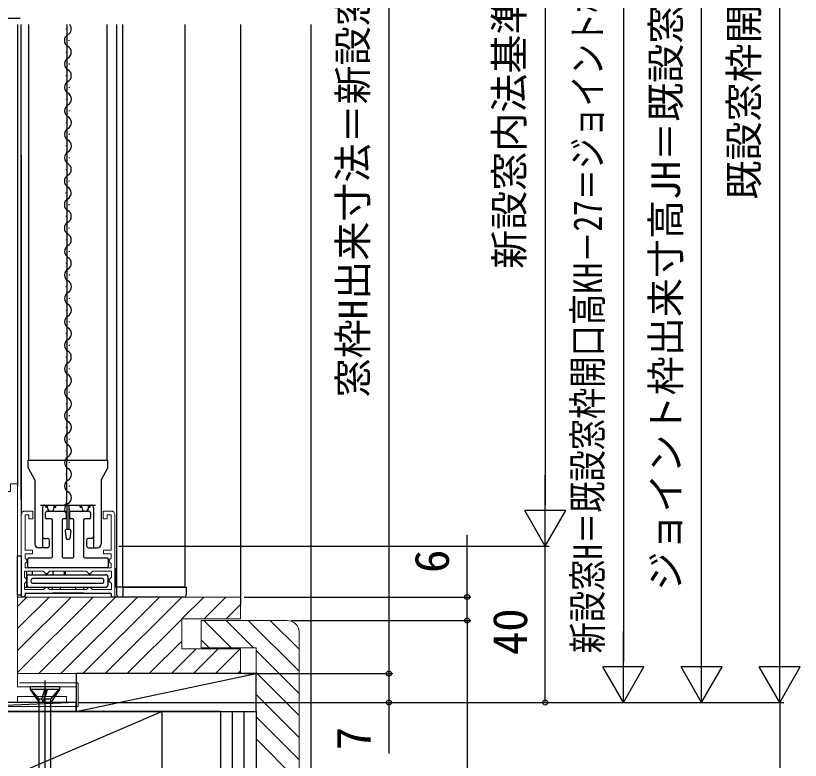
# Model space of a CAD drawing. Units: millimetres, scale not verified. Extents: x -525 to 525, y -783 to 778.
# Drawn here: x -266.5 to -65.8, y 44.4 to 235 of the extents above; entities that cross this region are included whole.
import ezdxf
from ezdxf.enums import TextEntityAlignment as Align

# ---------------------------------------------------------------- set-up
doc = ezdxf.new("R2010")
doc.units = ezdxf.units.MM
doc.header["$LTSCALE"] = 4
doc.layers.add('0-2_YKK_11', color=7, linetype='Continuous', lineweight=18)
doc.layers.add('0-9_YSS_KE', color=3, linetype='Continuous', lineweight=18)
for name, color, linetype in [('0-4_YKK_12', 2, 'Continuous'), ('0-5_YKK_13', 4, 'Continuous'), ('0-6_YKK_D', 6, 'Continuous'), ('0-8_YSS_K', 3, 'Continuous')]:
    doc.layers.add(name, color=color, linetype=linetype)
doc.styles.add('ＭＳ ゴシック', font='')
doc.styles.get('ＭＳ ゴシック').set_extended_font_data('MS Gothic')

msp = doc.modelspace()

# ---------------------------------------------------------------- linework, layer by layer
at = {"layer": '0-2_YKK_11'}
msp.add_line((-248.1, 88.404), (-248.4, 88.104), dxfattribs=at)
for points in [[(-319.9, 59.2), (-266, 59.2), (-266, 60.7), (-253.5, 60.7), (-253.5, 59.2), (-251, 59.2), (-251, 63.2), (-266, 63.2), (-266, 115.2), (-267.8, 115.2), (-267.8, 113.2), (-276, 113.2), (-276, 109.9)], [(-265.1, 107.204), (-265.1, 86.204), (-264.1, 86.204), (-264.1, 87.204), (-242.1, 87.204), (-242.1, 86.204), (-241.1, 86.204), (-241.1, 107.204)], [(-242.1, 93.704), (-264.1, 93.704), (-264.1, 94.734), (-263.9, 94.934), (-263.6, 95.234), (-263.6, 95.674), (-263.9, 95.974), (-264.1, 96.174), (-264.1, 97.204), (-262.2, 97.204), (-262.2, 98.204), (-264.1, 98.204), (-264.1, 107.204), (-263.1, 107.204), (-263.1, 106.204), (-262.1, 106.204), (-262.1, 108.204), (-264.1, 108.204)], [(-242.1, 108.204), (-244.1, 108.204), (-244.1, 106.204), (-243.1, 106.204), (-243.1, 107.204), (-242.1, 107.204), (-242.1, 98.207), (-244, 98.207), (-244, 97.207), (-242.1, 97.207), (-242.1, 96.154), (-242.3, 95.954), (-242.6, 95.654), (-242.6, 95.254), (-242.3, 94.954), (-242.1, 94.754), (-242.1, 93.704)], [(-248.4, 88.104), (-257.8, 88.104), (-258.1, 88.404), (-258.4, 88.704), (-258.8, 88.704), (-259.1, 88.404), (-259.4, 88.104), (-264.2, 88.104), (-264.2, 89.654), (-263.9, 89.954), (-263.6, 90.254), (-263.6, 90.654), (-263.9, 90.954), (-264.2, 91.254), (-264.2, 92.804), (-259.4, 92.804), (-259.1, 92.504), (-258.8, 92.204), (-258.4, 92.204), (-258.1, 92.504), (-257.8, 92.804), (-248.4, 92.804), (-248.1, 92.504), (-247.8, 92.204), (-247.4, 92.204), (-247.1, 92.504), (-246.8, 92.804), (-242, 92.804), (-242, 91.254), (-242.3, 90.954), (-242.6, 90.654), (-242.6, 90.254), (-242.3, 89.954), (-242, 89.654), (-242, 88.104), (-246.8, 88.104), (-247.1, 88.404), (-247.4, 88.704), (-247.8, 88.704), (-248.1, 88.404)]]:
    msp.add_lwpolyline(points, dxfattribs=at)
for centre, start, end in [((-264.1, 107.204), 90.00001, 179.99999), ((-242.1, 107.204), 0.00001, 89.99999)]:
    msp.add_arc(centre, 1, start, end, dxfattribs=at)
at = {"layer": '0-4_YKK_12'}
for p, q in [((-265.3, 234.195), (-289.25, 234.202)), ((-266, 232.7), (-266, 114.7)), ((-265.1, 111.134), (-265.1, 232.7)), ((-263.1, 121.204), (-263.1, 232.7)), ((-253.527, 231.502), (-253.527, 231.702)), ((-253.4, 232.7), (-253.4, 121.204)), ((-243.1, 121.204), (-243.1, 232.7)), ((-240.6, 88.704), (-240.6, 232.7)), ((-239.1, 88.704), (-239.1, 232.7)), ((-223.1, 88.704), (-223.1, 232.7)), ((-252.763, 228.503), (-252.764, 228.703)), ((-253.52, 225.502), (-253.52, 225.702)), ((-252.757, 222.503), (-252.757, 222.703)), ((-253.513, 219.502), (-253.513, 219.702)), ((-252.75, 216.503), (-252.75, 216.703)), ((-253.507, 213.502), (-253.507, 213.702)), ((-252.743, 210.503), (-252.743, 210.703)), ((-253.5, 207.502), (-253.5, 207.702)), ((-252.737, 204.503), (-252.737, 204.703)), ((-253.493, 201.502), (-253.493, 201.702)), ((-265.1, 199.247), (-265.1, 107.204)), ((-252.757, 198.503), (-252.757, 198.703)), ((-253.513, 195.502), (-253.513, 195.702)), ((-253.513, 195.502), (-253.513, 195.702)), ((-252.777, 192.503), (-252.777, 192.703)), ((-253.533, 189.502), (-253.534, 189.702)), ((-252.77, 186.503), (-252.77, 186.703)), ((-253.527, 183.502), (-253.527, 183.702)), ((-252.763, 180.503), (-252.764, 180.703)), ((-253.52, 177.502), (-253.52, 177.702)), ((-252.757, 174.503), (-252.757, 174.703)), ((-253.513, 171.502), (-253.513, 171.702)), ((-252.75, 168.503), (-252.75, 168.703)), ((-253.507, 165.503), (-253.507, 165.703)), ((-252.743, 162.503), (-252.743, 162.703)), ((-253.5, 159.503), (-253.5, 159.703)), ((-252.737, 156.503), (-252.737, 156.703)), ((-253.493, 153.503), (-253.493, 153.703)), ((-252.757, 150.503), (-252.757, 150.703)), ((-253.513, 147.503), (-253.513, 147.703)), ((-252.75, 144.503), (-252.75, 144.703)), ((-253.507, 141.503), (-253.507, 141.703)), ((-252.743, 138.503), (-252.743, 138.703)), ((-253.5, 135.503), (-253.5, 135.703)), ((-252.737, 132.503), (-252.737, 132.703)), ((-253.493, 129.503), (-253.493, 129.703)), ((-252.73, 126.503), (-252.73, 126.703)), ((-253.486, 123.503), (-253.487, 123.703)), ((-252.723, 120.503), (-252.723, 120.703)), ((-253.48, 117.503), (-253.48, 117.703)), ((-252.716, 114.503), (-252.717, 114.703)), ((-253.473, 111.503), (-253.473, 111.703)), ((-252.71, 108.503), (-252.71, 108.703)), ((-223.1, 88.704), (-241.1, 88.704)), ((-251, 64.2), (-251, 62.7))]:
    msp.add_line(p, q, dxfattribs=at)
for centre, start, end in [((-253.985, 231.602), 299.26649, 39.71003), ((-252.305, 228.604), 119.26649, 240.8614), ((-253.978, 225.602), 299.26649, 60.8614), ((-252.298, 222.604), 119.26649, 240.8614), ((-253.972, 219.602), 299.26649, 60.8614), ((-252.292, 216.604), 119.26649, 240.8614), ((-253.965, 213.602), 299.26649, 60.8614), ((-252.285, 210.604), 119.26649, 240.8614), ((-253.958, 207.602), 299.26649, 60.8614), ((-252.278, 204.604), 119.26649, 240.8614), ((-253.952, 201.602), 299.26649, 60.8614), ((-252.298, 198.604), 119.26649, 240.8614), ((-253.972, 195.602), 299.26649, 60.8614), ((-252.318, 192.604), 119.26649, 240.8614), ((-253.992, 189.602), 299.26649, 60.8614), ((-252.312, 186.604), 119.26649, 240.8614), ((-253.985, 183.602), 299.26649, 60.8614), ((-252.305, 180.604), 119.26649, 240.8614), ((-253.978, 177.602), 299.26649, 60.8614), ((-252.298, 174.604), 119.26649, 240.8614), ((-253.972, 171.602), 299.26649, 60.8614), ((-252.292, 168.604), 119.26649, 240.8614), ((-253.965, 165.602), 299.26649, 60.8614), ((-252.285, 162.604), 119.26649, 240.8614), ((-253.958, 159.602), 299.26649, 60.8614), ((-252.278, 156.604), 119.26649, 240.8614), ((-253.952, 153.602), 299.26649, 60.8614), ((-252.298, 150.604), 119.26649, 240.8614), ((-253.972, 147.602), 299.26649, 60.8614), ((-252.292, 144.604), 119.26649, 240.8614), ((-253.965, 141.602), 299.26649, 60.8614), ((-252.285, 138.604), 119.26649, 240.8614), ((-253.958, 135.602), 299.26649, 60.8614), ((-252.278, 132.604), 119.26649, 240.8614), ((-253.952, 129.602), 299.26649, 60.8614), ((-252.272, 126.604), 119.26649, 240.8614), ((-253.945, 123.602), 299.26649, 60.8614), ((-252.265, 120.604), 119.26649, 240.8614), ((-253.938, 117.602), 299.26649, 60.8614), ((-252.258, 114.604), 119.26649, 240.8614), ((-253.932, 111.602), 299.26649, 60.8614), ((-252.251, 108.604), 119.26649, 211.57855)]:
    msp.add_arc(centre, 1.718, start, end, dxfattribs=at)
at = {"layer": '0-5_YKK_13'}
for p, q in [((-263.3, 121.204), (-242.9, 121.204)), ((-263.3, 119.336), (-263.3, 121.204)), ((-253.4, 110.704), (-253.4, 121.204)), ((-242.9, 119.336), (-242.9, 121.204)), ((-263.235, 119.089), (-261.653, 116.31)), ((-244.547, 116.31), (-242.965, 119.089)), ((-261.6, 116.086), (-261.6, 99.804)), ((-244.6, 116.086), (-244.6, 99.804)), ((-260.1, 109.704), (-246.1, 109.704)), ((-259.6, 109.204), (-259.6, 98.804)), ((-258.75, 109.204), (-258.75, 109.704)), ((-258.75, 109.204), (-258.468, 109.204)), ((-258.468, 109.204), (-258.468, 109.704)), ((-258.375, 109.079), (-258.375, 109.704)), ((-256.625, 109.079), (-256.625, 109.704)), ((-256.532, 109.204), (-256.532, 109.704)), ((-256.532, 109.204), (-256.25, 109.204)), ((-256.25, 109.204), (-256.25, 109.704)), ((-253.3, 103.454), (-253.3, 109.704)), ((-252.9, 109.704), (-252.9, 103.454)), ((-249.95, 109.204), (-249.95, 109.704)), ((-249.95, 109.204), (-249.668, 109.204)), ((-249.668, 109.204), (-249.668, 109.704)), ((-249.575, 109.079), (-249.575, 109.704)), ((-247.825, 109.079), (-247.825, 109.704)), ((-247.732, 109.204), (-247.732, 109.704)), ((-247.732, 109.204), (-247.45, 109.204)), ((-247.45, 109.204), (-247.45, 109.704)), ((-246.6, 109.204), (-246.6, 98.804)), ((-258.85, 106.504), (-258.85, 107.704)), ((-258.35, 108.204), (-253.85, 108.204)), ((-253.55, 107.904), (-253.55, 106.504)), ((-252.65, 106.504), (-252.65, 107.904)), ((-252.35, 108.204), (-247.85, 108.204)), ((-247.35, 107.704), (-247.35, 106.504)), ((-257.4, 106.204), (-258.55, 106.204)), ((-257.1, 96.504), (-257.1, 105.904)), ((-254.6, 105.904), (-254.6, 96.504)), ((-253.85, 106.204), (-254.3, 106.204)), ((-251.9, 106.204), (-252.35, 106.204)), ((-251.6, 96.504), (-251.6, 105.904)), ((-249.1, 105.904), (-249.1, 96.504)), ((-247.65, 106.204), (-248.8, 106.204)), ((-253.802, 103.112), (-253.535, 101.212)), ((-252.695, 103.454), (-253.505, 103.454)), ((-252.398, 103.112), (-252.665, 101.212)), ((-259.1, 101.204), (-258.35, 101.204)), ((-257.85, 99.304), (-257.85, 100.704)), ((-252.962, 100.954), (-253.238, 100.954)), ((-248.35, 100.704), (-248.35, 99.304)), ((-247.1, 101.204), (-247.85, 101.204)), ((-258.35, 98.804), (-260.6, 98.804)), ((-247.85, 98.804), (-245.6, 98.804)), ((-263.4, 94.004), (-263.4, 95.904)), ((-263.1, 96.204), (-257.4, 96.204)), ((-254.3, 96.204), (-251.9, 96.204)), ((-248.8, 96.204), (-243.1, 96.204)), ((-242.8, 95.904), (-242.8, 94.004)), ((-263.6, 88.704), (-263.6, 92.804)), ((-243.1, 93.704), (-263.1, 93.704)), ((-262.3, 92.804), (-262.3, 91.904)), ((-256.9, 91.904), (-256.9, 92.804)), ((-254, 91.904), (-254, 92.804)), ((-253.8, 92.804), (-253.8, 91.904)), ((-240.9, 93.204), (-240.9, 88.704)), ((-263.1, 91.904), (-243.4, 91.904)), ((-262.6, 90.404), (-262.6, 90.204)), ((-244.4, 90.904), (-262.1, 90.904)), ((-258.6, 92.204), (-258.9, 91.904)), ((-258.3, 91.904), (-258.6, 92.204)), ((-243.9, 90.204), (-243.9, 90.404)), ((-242.9, 91.404), (-242.9, 89.204)), ((-242.9, 90.904), (-242.6, 90.604)), ((-265.1, 88.704), (-265.1, 86.704)), ((-264.2, 88.704), (-243.4, 88.704)), ((-262.1, 89.704), (-244.4, 89.704)), ((-257.1, 88.104), (-257.1, 88.704)), ((-255.1, 88.704), (-255.1, 88.104)), ((-251.1, 88.104), (-251.1, 88.704)), ((-249.1, 88.704), (-249.1, 88.104)), ((-242.596, 90.208), (-242.9, 89.904)), ((-240.6, 86.704), (-240.6, 88.704)), ((-264.1, 86.904), (-264.1, 86.704)), ((-263.8, 87.204), (-242.4, 87.204)), ((-249.1, 87.204), (-257.1, 87.204)), ((-251.1, 87.204), (-255.1, 87.204)), ((-242.1, 86.904), (-242.1, 86.504)), ((-241.8, 86.204), (-239.5, 86.204)), ((-239.5, 86.204), (-223.4, 86.204)), ((-259, 64.868), (-259, -12.272)), ((-255.25, 63.2), (-262.75, 63.2)), ((-262.75, 63.2), (-262.75, 62.5)), ((-255.25, 62.5), (-262.75, 62.5)), ((-262.75, 62.5), (-260.475, 59.2)), ((-260.475, 60.027), (-262.55, 62.5)), ((-259.778, 60.027), (-259, 62.5)), ((-258.629, 62.5), (-259.582, 59.2)), ((-259.128, 60.027), (-258.35, 62.5)), ((-257.525, 60.027), (-255.45, 62.5)), ((-255.25, 62.5), (-257.525, 59.2)), ((-255.25, 63.2), (-255.25, 62.5)), ((-260.475, 32.39), (-260.475, 60.027)), ((-259.778, 60.027), (-260.475, 60.027)), ((-259.778, 60.027), (-259.582, 59.2)), ((-259.128, 60.027), (-259.582, 59.2)), ((-257.525, 60.027), (-259.137, 60.027)), ((-257.525, 33.38), (-257.525, 60.027))]:
    msp.add_line(p, q, dxfattribs=at)
msp.add_lwpolyline([(-265.1, 86.704), (-266.02, 86.704), (-266.02, 96.704), (-265.1, 96.704)], close=True, dxfattribs=at)
for points in [[(-263.6, 91.404), (-263.6, 89.204), (-263.6, 91.404)], [(-247.3, 91.904), (-247.6, 92.204), (-247.9, 91.904)], [(-239, 86.704), (-239, 88.704), (-240.9, 88.704)], [(-239, 88.704), (-222.9, 88.704), (-222.9, 86.704)]]:
    msp.add_lwpolyline(points, dxfattribs=at)
for centre, radius, start, end in [((-262.8, 119.336), 0.5, 180, 209.64413), ((-243.4, 119.336), 0.5, 330.35587, 0), ((-262.1, 116.086), 0.5, 360, 26.56505), ((-244.1, 116.086), 0.5, 153.43495, 180), ((-254.4, 110.704), 1, 270, 0), ((-259.1, 109.204), 0.5, 90, 180), ((-257.5, 108.954), 1, 151.04498, 165.52249), ((-257.5, 109.079), 0.875, 180, 0), ((-257.5, 108.954), 1, 14.47751, 28.95502), ((-248.7, 108.954), 1, 151.04498, 165.52249), ((-248.7, 109.079), 0.875, 180, 0), ((-248.7, 108.954), 1, 14.47751, 28.95502), ((-247.1, 109.204), 0.5, 0, 90), ((-258.35, 107.704), 0.5, 90, 180), ((-258.55, 106.504), 0.3, 180, 270), ((-253.85, 107.904), 0.3, 360, 90), ((-253.85, 106.504), 0.3, 270, 0), ((-252.35, 107.904), 0.3, 90, 180), ((-252.35, 106.504), 0.3, 180, 270), ((-247.85, 107.704), 0.5, 0, 90), ((-247.65, 106.504), 0.3, 270, 0), ((-257.4, 105.904), 0.3, 360, 90), ((-254.3, 105.904), 0.3, 90, 180), ((-251.9, 105.904), 0.3, 0, 90), ((-248.8, 105.904), 0.3, 90, 180), ((-253.505, 103.154), 0.3, 90, 188), ((-252.695, 103.154), 0.3, 352, 90), ((-259.1, 101.704), 0.5, 180, 270), ((-258.35, 100.704), 0.5, 0, 90), ((-253.238, 101.254), 0.3, 188, 270), ((-252.962, 101.254), 0.3, 270, 352), ((-247.85, 100.704), 0.5, 90, 180), ((-247.1, 101.704), 0.5, 270, 0), ((-260.6, 99.804), 1, 180, 270), ((-258.35, 99.304), 0.5, 270, 360), ((-247.85, 99.304), 0.5, 180, 270), ((-245.6, 99.804), 1, 270, 0), ((-257.4, 96.504), 0.3, 270, 360), ((-254.3, 96.504), 0.3, 180, 270), ((-251.9, 96.504), 0.3, 270, 0), ((-248.8, 96.504), 0.3, 180, 270), ((-263.1, 95.904), 0.3, 90, 180), ((-243.1, 95.904), 0.3, 0, 90), ((-263.1, 94.004), 0.3, 180, 270), ((-243.1, 94.004), 0.3, 270, 0), ((-241.4, 93.204), 0.5, 0, 53.1301), ((-263.1, 91.404), 0.5, 90, 180), ((-262.1, 90.404), 0.5, 90, 180), ((-244.4, 90.404), 0.5, 0, 90), ((-243.4, 91.404), 0.5, 0, 90), ((-263.1, 89.204), 0.5, 180, 270), ((-262.1, 90.204), 0.5, 180, 270), ((-244.4, 90.204), 0.5, 270, 0), ((-243.4, 89.204), 0.5, 270, 0), ((-264.6, 86.704), 0.5, 180, 270), ((-264.6, 86.704), 0.5, 270, 0), ((-263.8, 86.904), 0.3, 90, 180), ((-242.4, 86.904), 0.3, 0, 90), ((-241.8, 86.504), 0.3, 180, 270), ((-240.1, 86.704), 0.5, 180, 270), ((-239.5, 86.704), 0.5, 270, 0), ((-223.4, 86.704), 0.5, 270, 0)]:
    msp.add_arc(centre, radius, start, end, dxfattribs=at)
at = {"layer": '0-6_YKK_D'}
for p, q in [((-71, 69.7), (-71, 425.7)), ((-91, 69.7), (-91, 415.7)), ((-171, 401.8), (-171, 66.6)), ((-111, 398.7), (-111, 69.7)), ((-131, 368.7), (-131, 109.7)), ((-131, 99.2), (-131, 117.386)), ((-131, 99.2), (-136.25, 108.293)), ((-125.75, 108.293), (-136.25, 108.293)), ((-131, 99.2), (-125.75, 108.293)), ((-240.1, 99.2), (-130, 99.2)), ((-240.1, 99.2), (-130, 99.2)), ((-131, 59.2), (-131, 99.2)), ((-208, 86.2), (-150, 86.2)), ((-196, 80.2), (-150, 80.2)), ((-196, 80.2), (-150, 80.2)), ((-151, 80.2), (-151, -9.8)), ((-111, 59.2), (-111, 77.386)), ((-91, 59.2), (-91, 77.386)), ((-71, 59.2), (-71, 77.386)), ((-111, 59.2), (-116.25, 68.293)), ((-105.75, 68.293), (-116.25, 68.293)), ((-111, 59.2), (-105.75, 68.293)), ((-91, 59.2), (-96.25, 68.293)), ((-85.75, 68.293), (-96.25, 68.293)), ((-91, 59.2), (-85.75, 68.293)), ((-71, 59.2), (-76.25, 68.293)), ((-65.75, 68.293), (-76.25, 68.293)), ((-71, 59.2), (-65.75, 68.293)), ((-208, 66.6), (-170, 66.6)), ((-208, 66.6), (-170, 66.6)), ((-250.5, 59.2), (-110, 59.2)), ((-250.5, 59.2), (-130, 59.2)), ((-250.5, 59.2), (-70, 59.2)), ((-250.5, 59.2), (-90, 59.2)), ((-250.5, 59.2), (-70, 59.2)), ((-250.5, 59.2), (-170, 59.2)), ((-71, 59.2), (-71, -9.8))]:
    msp.add_line(p, q, dxfattribs=at)
for points in [[(-151, 80.2), (-151, 86.2), (-151, 102.118)], [(-171, 66.6), (-171, 59.2), (-171, 46.173)]]:
    msp.add_lwpolyline(points, dxfattribs=at)
for centre in [(-151, 86.2), (-151, 80.2), (-151, 80.2), (-171, 66.6), (-171, 66.6), (-171, 59.2), (-131, 59.2)]:
    msp.add_circle(centre, 0.637, dxfattribs=at)
at = {"layer": '0-8_YSS_K'}
for p, q in [((-209, 232.7), (-209, 84.2)), ((-266, 83.811), (-263.611, 86.2)), ((-266, 78.154), (-257.954, 86.2)), ((-266, 72.497), (-252.297, 86.2)), ((-266, 66.84), (-246.641, 86.2)), ((-260.584, 66.6), (-240.984, 86.2)), ((-254.927, 66.6), (-235.327, 86.2)), ((-249.27, 66.6), (-229.67, 86.2)), ((-243.613, 66.6), (-224.013, 86.2)), ((-223.956, 80.6), (-218.356, 86.2)), ((-218.299, 80.6), (-212.699, 86.2)), ((-212.643, 80.6), (-209, 84.242)), ((-237.956, 66.6), (-224, 80.556)), ((-211.318, 73.2), (-218.318, 80.2)), ((-205.661, 73.2), (-212.661, 80.2)), ((-194, 67.196), (-207.004, 80.2)), ((-194, 72.853), (-201.347, 80.2)), ((-232.299, 66.6), (-224, 74.899)), ((-216.975, 73.2), (-219, 75.225)), ((-226.643, 66.6), (-220.343, 72.9)), ((-220.986, 66.6), (-214.686, 72.9)), ((-215.329, 66.6), (-209.029, 72.9)), ((-194, 61.539), (-205, 72.539)), ((-251, 56.9), (-205, 66.6)), ((-209.672, 66.6), (-209, 67.272)), ((-194, 55.882), (-205, 66.882)), ((-194, 50.225), (-205, 61.225)), ((-251, 59.2), (-307, 56.9)), ((-229, 56.9), (-334, 11.9)), ((-214, 56.9), (-205, 56.9)), ((-211, -70.8), (-211, 56.9)), ((-208, -70.8), (-208, 56.9)), ((-205, 56.9), (-205, -70.8)), ((-194, 44.568), (-205, 55.568)), ((-194, 38.911), (-205, 49.911))]:
    msp.add_line(p, q, dxfattribs=at)
for points in [[(-191, 232.7), (-191, -9.8), (-194, -9.8)], [(-214, -70.8), (-214, 56.9), (-229, 56.9)]]:
    msp.add_lwpolyline(points, dxfattribs=at)
for points in [[(-205, 66.6), (-251, 66.6), (-251, 56.9), (-205, 56.9)], [(-251, 59.2), (-307, 59.2), (-307, 56.9), (-251, 56.9)], [(-334, 11.9), (-229, 11.9), (-229, 56.9), (-334, 56.9)]]:
    msp.add_lwpolyline(points, close=True, dxfattribs=at)
at = {"layer": '0-9_YSS_KE'}
msp.add_line((-250.5, 58.2), (-339.5, 58.2), dxfattribs=at)
msp.add_lwpolyline([(-209, 86.2), (-266, 86.2), (-266, 66.6), (-209, 66.6), (-209, 72.9), (-224, 72.9), (-224, 80.6), (-209, 80.6)], close=True, dxfattribs=at)
for points in [[(-194, 77.2), (-194, -9.8), (-205, -9.8), (-205, 73.2), (-219, 73.2), (-219, 80.2), (-197, 80.2)], [(-250.5, 58.2), (-250.5, 64.2), (-265.5, 64.2)]]:
    msp.add_lwpolyline(points, dxfattribs=at)
msp.add_arc((-197, 77.2), 3, 0.00001, 89.99999, dxfattribs=at)

# ---------------------------------------------------------------- texts
at = {"layer": '0-6_YKK_D', "style": 'ＭＳ ゴシック'}
for s, height, p in [('ジョイント枠出来寸高JH＝既設窓枠開口高KH－10', 7.331, (-94.307, 87.813)), ('既設窓枠開口高KH', 7.331, (-74.307, 187.87)), ('窓枠H出来寸法＝新設窓H－14', 7.331, (-174.364, 137.268)), ('新設窓内法基準寸法h', 7.331, (-134.364, 170.137)), ('6', 8.798, (-153, 92.345)), ('40', 8.798, (-133, 71.323)), ('7', 8.798, (-173, 47.013))]:
    msp.add_text(s, height=height, rotation=90, dxfattribs=at).set_placement(p, align=Align.BOTTOM_LEFT)
at = {"layer": '0-6_YKK_D', "style": 'ＭＳ ゴシック', "width": 0.8}
msp.add_text('新設窓H＝既設窓枠開口高KH－27＝ジョイント枠出来寸高JH－17', height=7.331, rotation=90, dxfattribs=at).set_placement((-114.307, 71.768), align=Align.BOTTOM_LEFT)

doc.saveas('drawing.dxf')
